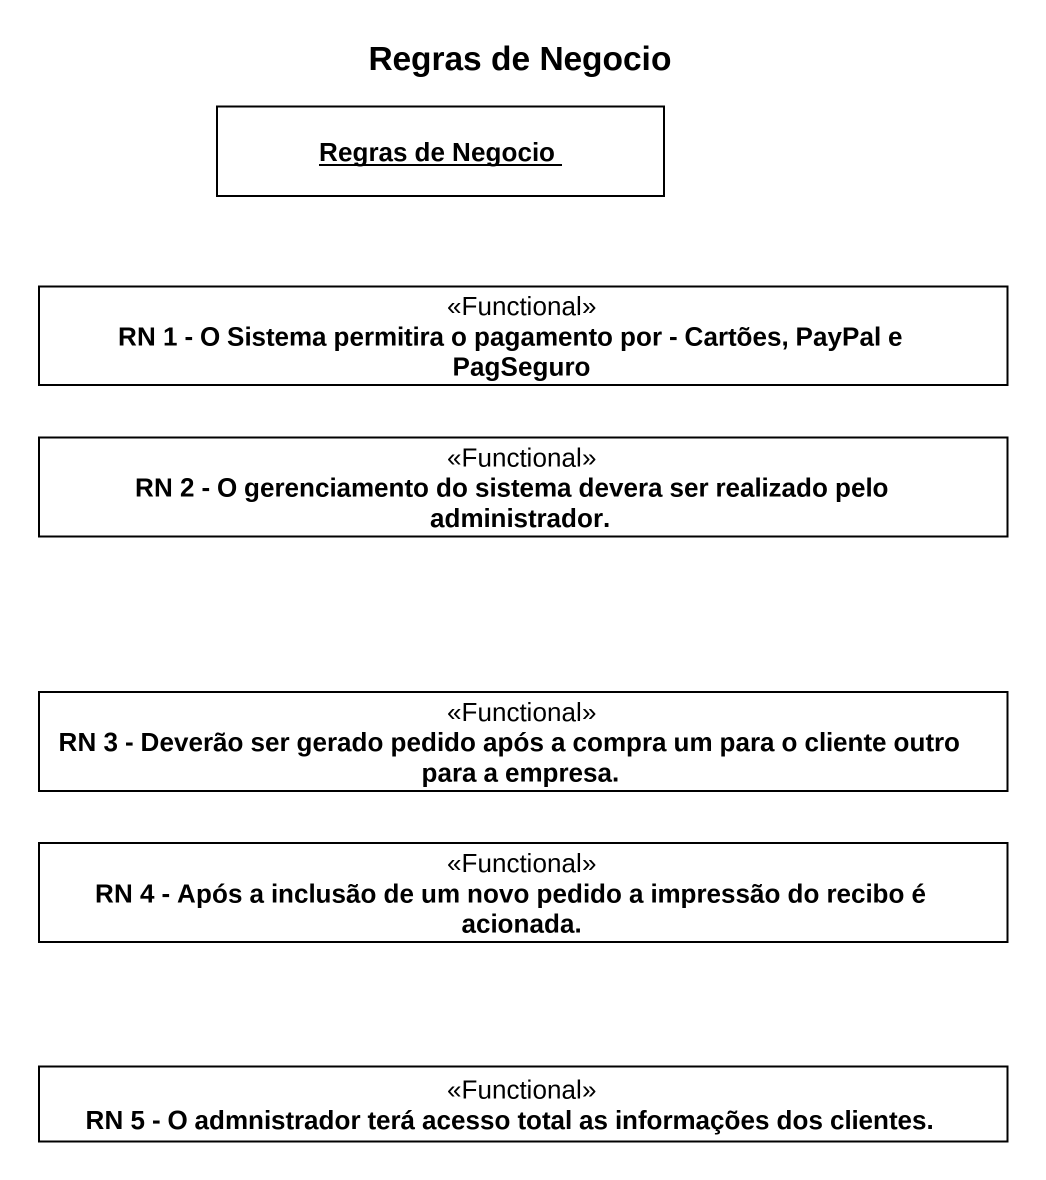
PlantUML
@startuml
title Regras de Negocio
hide circle
hide empty members
object "Regras de Negocio" as Regras_de_Negocio
class "RN 1 - O Sistema permitira o pagamento por - Cartões, PayPal e PagSeguro" as RN_1_O_Sistema_permitira_o <<Functional>>
class "RN 2 - O gerenciamento do sistema devera ser realizado pelo administrador." as RN_2_O_gerenciamento_do <<Functional>>
class "RN 3 - Deverão ser gerado pedido após a compra um para o cliente outro para a empresa." as RN_3_Deverão_ser_gerado <<Functional>>
class "RN 4 - Após a inclusão de um novo pedido a impressão do recibo é acionada." as RN_4_Após_a_inclusão_de_um <<Functional>>
class "RN 5 - O admnistrador terá acesso total as informações dos clientes." as RN_5_O_admnistrador_terá <<Functional>>
@enduml
